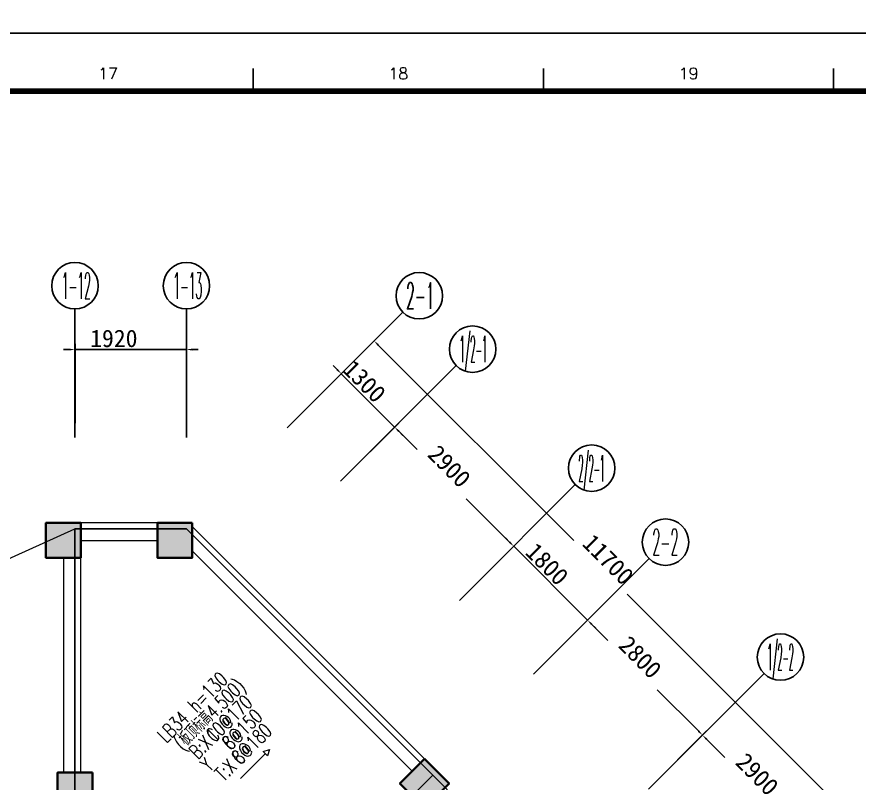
# Model space of a CAD drawing. Header units: inches. Extents: x 18712 to 314639, y 0 to 420500.
# Drawn here: x 112140 to 126652, y 71183 to 84379 of the extents above; entities that cross this region are included whole.
import ezdxf
from ezdxf.enums import TextEntityAlignment as Align
from ezdxf.lldxf.tags import DXFTag

# ---------------------------------------------------------------- set-up
doc = ezdxf.new("R2010")
doc.units = ezdxf.units.IN
doc.header["$LTSCALE"] = 1000
doc.header["$MEASUREMENT"] = 0
doc.layers.get('0').update_dxf_attribs({"true_color": 0xffffff})
for name, color, linetype, true_color in [('AXIS_TEXT', 7, 'Continuous', 0xffffff), ('DIM', 3, 'Continuous', 0x00ff00), ('DOTE', 1, 'DOTE', 0xff0000), ('TK', 7, 'Continuous', 0xffffff), ('ZG-图框层', 4, 'Continuous', 0x00ffff), ('柱填充', 7, 'Continuous', 0xc0c0c0), ('柱尺寸标注', 3, 'Continuous', 0x00ff00), ('楼板正筋文字', 7, 'Continuous', 0xffffff), ('砼柱', 2, 'Continuous', 0xffff00), ('砼梁', 6, 'Continuous', 0xff00ff), ('砼梁虚线', 9, 'HIDDEN', 0x808080)]:
    doc.layers.add(name, color=color, linetype=linetype, true_color=true_color)
doc.styles.add('_TCH_AXIS', font='txt.shx', dxfattribs={"height": 0.2, "bigfont": 'GBCBIG.shx'})
doc.styles.add('ISOCP', font='txt.shx', dxfattribs={"height": 0.2, "bigfont": 'gbcbig.shx'})
doc.styles.add('TSSD_Rein', font='txt.shx', dxfattribs={"height": 0.2, "bigfont": 'gbcbig.shx'})
tags = doc.linetypes.add('DASHED', pattern=[0.75, 0.5, -0.25]).pattern_tags.tags
tags[6:7] = [DXFTag(74, 4), DXFTag(75, 0), DXFTag(340, '0'), DXFTag(46, 0.0), DXFTag(50, 0.0), DXFTag(44, 0.0), DXFTag(45, 0.0)]
tags[4:5] = [DXFTag(74, 4), DXFTag(75, 0), DXFTag(340, '0'), DXFTag(46, 0.0), DXFTag(50, 0.0), DXFTag(44, 0.0), DXFTag(45, 0.0)]
tags = doc.linetypes.add('DOTE', pattern=[2.42, 2, -0.2, 0.02, -0.2]).pattern_tags.tags
tags[10:11] = [DXFTag(74, 4), DXFTag(75, 0), DXFTag(340, '0'), DXFTag(46, 0.0), DXFTag(50, 0.0), DXFTag(44, 0.0), DXFTag(45, 0.0)]
tags[8:9] = [DXFTag(74, 4), DXFTag(75, 0), DXFTag(340, '0'), DXFTag(46, 0.0), DXFTag(50, 0.0), DXFTag(44, 0.0), DXFTag(45, 0.0)]
tags[6:7] = [DXFTag(74, 4), DXFTag(75, 0), DXFTag(340, '0'), DXFTag(46, 0.0), DXFTag(50, 0.0), DXFTag(44, 0.0), DXFTag(45, 0.0)]
tags[4:5] = [DXFTag(74, 4), DXFTag(75, 0), DXFTag(340, '0'), DXFTag(46, 0.0), DXFTag(50, 0.0), DXFTag(44, 0.0), DXFTag(45, 0.0)]
tags = doc.linetypes.add('HIDDEN', pattern=[0.375, 0.25, -0.125]).pattern_tags.tags
tags[6:7] = [DXFTag(74, 4), DXFTag(75, 0), DXFTag(340, '0'), DXFTag(46, 0.0), DXFTag(50, 0.0), DXFTag(44, 0.0), DXFTag(45, 0.0)]
tags[4:5] = [DXFTag(74, 4), DXFTag(75, 0), DXFTag(340, '0'), DXFTag(46, 0.0), DXFTag(50, 0.0), DXFTag(44, 0.0), DXFTag(45, 0.0)]
doc.dimstyles.new('TSSD_100_100$0', dxfattribs={"dimtxt": 300, "dimasz": 100, "dimexe": 100, "dimexo": 250, "dimgap": 100, "dimtad": 1, "dimdec": 0, "dimzin": 0, "dimdsep": 46, "dimtxsty": 'Standard', "dimcen": 0, "dimclrd": 256, "dimclre": 256, "dimclrt": 7, "dimadec": 0, "dimazin": 0, "dimtfac": 1, "dimtdec": 4, "dimtix": 1, "dimtmove": 2, "dimatfit": 3, "dimfxl": 1, "dimtolj": 1, "dimtzin": 0, "dimarcsym": 0})

# ---------------------------------------------------------------- blocks, each defined once
blk = doc.blocks.new('DAnoyomous20136')
at = {"layer": '楼板正筋文字', "color": 2, "true_color": 0xffff00, "style": 'TSSD_Rein', "width": 0.7}
for s, p in [('LB34 h=130', (114713, 71860)), ('(板顶标高4.500)', (114997, 71732)), ('10@170', (115548, 71871)), ('8@150', (115826, 71737)), ('8@180', (115991, 71489)), ('B:X', (115259, 71582)), ('C', (115548, 71871)), ('C', (115826, 71737)), ('C', (115991, 71489)), ('Y', (115455, 71365)), ('T:X', (115703, 71200))]:
    blk.add_text(s, height=250, rotation=45, dxfattribs=at).set_placement(p)
blk = doc.blocks.new('*D1095')
at = {"layer": 'Defpoints', "color": 0, "transparency": 16777216}
for p in [(118649, 77314), (116621, 77124), (117540, 76205)]:
    blk.add_point(p, dxfattribs=at)
at = {"layer": 'DIM', "lineweight": -2, "transparency": 16777216}
for p, q in [((117659, 78304), (117588, 78374)), ((116798, 77301), (117801, 78304)), ((117730, 78233), (118649, 77314)), ((117717, 76382), (118720, 77384)), ((118720, 77243), (118791, 77172))]:
    blk.add_line(p, q, dxfattribs=at)
at = {"layer": 'DIM', "transparency": 16777216}
for points in [[(117647, 78292), (117671, 78315), (117730, 78233)], [(118732, 77255), (118708, 77231), (118649, 77314)]]:
    blk.add_solid(points, dxfattribs=at)
at = {"layer": 'DIM', "color": 7, "true_color": 0xffffff, "transparency": 16777216, "insert": (118129, 78102), "char_height": 300, "attachment_point": 5, "rotation": 315}
blk.add_mtext('\\A1;1300', dxfattribs=at)
blk = doc.blocks.new('*D1096')
at = {"layer": 'Defpoints', "color": 0, "transparency": 16777216}
for p in [(117540, 76205), (120700, 75263), (119591, 74154)]:
    blk.add_point(p, dxfattribs=at)
at = {"layer": 'DIM', "lineweight": -2, "transparency": 16777216}
for p, q in [((117717, 76382), (118720, 77384)), ((118720, 77243), (119034, 76929)), ((120629, 75334), (119882, 76080)), ((119768, 74331), (120770, 75334))]:
    blk.add_line(p, q, dxfattribs=at)
at = {"layer": 'DIM', "transparency": 16777216}
for points in [[(118732, 77255), (118708, 77231), (118649, 77314)], [(120617, 75322), (120641, 75346), (120700, 75263)]]:
    blk.add_solid(points, dxfattribs=at)
at = {"layer": 'DIM', "color": 7, "true_color": 0xffffff, "transparency": 16777216, "insert": (119592, 76639), "char_height": 300, "attachment_point": 5, "rotation": 315}
blk.add_mtext('\\A1;2900', dxfattribs=at)
blk = doc.blocks.new('*D1097')
at = {"layer": 'Defpoints', "color": 0, "transparency": 16777216}
for p in [(119591, 74154), (121973, 73990), (120864, 72882)]:
    blk.add_point(p, dxfattribs=at)
at = {"layer": 'DIM', "lineweight": -2, "transparency": 16777216}
for p, q in [((119768, 74331), (120770, 75334)), ((120629, 75334), (120558, 75405)), ((120700, 75263), (121973, 73990)), ((121041, 73058), (122043, 74061)), ((122043, 73920), (122114, 73849))]:
    blk.add_line(p, q, dxfattribs=at)
at = {"layer": 'DIM', "transparency": 16777216}
for points in [[(120617, 75322), (120641, 75346), (120700, 75263)], [(122055, 73931), (122031, 73908), (121973, 73990)]]:
    blk.add_solid(points, dxfattribs=at)
at = {"layer": 'DIM', "color": 7, "true_color": 0xffffff, "transparency": 16777216, "insert": (121276, 74956), "char_height": 300, "attachment_point": 5, "rotation": 315}
blk.add_mtext('\\A1;1800', dxfattribs=at)
blk = doc.blocks.new('*D1098')
at = {"layer": 'Defpoints', "color": 0, "transparency": 16777216}
for p in [(120864, 72882), (123952, 72010), (122844, 70902)]:
    blk.add_point(p, dxfattribs=at)
at = {"layer": 'DIM', "lineweight": -2, "transparency": 16777216}
for p, q in [((121041, 73058), (122043, 74061)), ((122043, 73920), (122322, 73641)), ((123882, 72081), (123170, 72792)), ((123020, 71078), (124023, 72081))]:
    blk.add_line(p, q, dxfattribs=at)
at = {"layer": 'DIM', "transparency": 16777216}
for points in [[(122055, 73931), (122031, 73908), (121973, 73990)], [(123870, 72069), (123893, 72093), (123952, 72010)]]:
    blk.add_solid(points, dxfattribs=at)
at = {"layer": 'DIM', "color": 7, "true_color": 0xffffff, "transparency": 16777216, "insert": (122880, 73351), "char_height": 300, "attachment_point": 5, "rotation": 315}
blk.add_mtext('\\A1;2800', dxfattribs=at)
blk = doc.blocks.new('*D1099')
at = {"layer": 'Defpoints', "color": 0, "transparency": 16777216}
for p in [(122844, 70902), (126003, 69960), (124894, 68851)]:
    blk.add_point(p, dxfattribs=at)
at = {"layer": 'DIM', "lineweight": -2, "transparency": 16777216}
for p, q in [((123020, 71078), (124023, 72081)), ((124023, 71940), (124337, 71626)), ((125932, 70030), (125186, 70777)), ((125071, 69028), (126074, 70030))]:
    blk.add_line(p, q, dxfattribs=at)
at = {"layer": 'DIM', "transparency": 16777216}
for points in [[(124035, 71951), (124011, 71928), (123952, 72010)], [(125921, 70019), (125944, 70042), (126003, 69960)]]:
    blk.add_solid(points, dxfattribs=at)
at = {"layer": 'DIM', "color": 7, "true_color": 0xffffff, "transparency": 16777216, "insert": (124896, 71336), "char_height": 300, "attachment_point": 5, "rotation": 315}
blk.add_mtext('\\A1;2900', dxfattribs=at)
blk = doc.blocks.new('_AXISO')
at = {"lineweight": -3}
blk.add_circle((0, 0), 0.5, dxfattribs=at)
blk = doc.blocks.new('*D1100')
at = {"layer": 'Defpoints', "color": 0, "transparency": 16777216}
for p in [(118296, 78799), (117404, 77907), (125678, 69634)]:
    blk.add_point(p, dxfattribs=at)
at = {"layer": 'DIM', "lineweight": -2, "transparency": 16777216}
for p, q in [((117581, 78084), (118366, 78869)), ((118366, 78728), (121735, 75360)), ((126498, 70596), (122654, 74440)), ((125854, 69811), (126639, 70596))]:
    blk.add_line(p, q, dxfattribs=at)
at = {"layer": 'DIM', "transparency": 16777216}
for points in [[(118378, 78740), (118354, 78716), (118296, 78799)], [(126486, 70584), (126510, 70608), (126569, 70525)]]:
    blk.add_solid(points, dxfattribs=at)
at = {"layer": 'DIM', "color": 7, "true_color": 0xffffff, "transparency": 16777216, "insert": (122328, 75034), "char_height": 300, "attachment_point": 5, "rotation": 315}
blk.add_mtext('\\A1;11700', dxfattribs=at)
blk = doc.blocks.new('*D1101')
at = {"layer": 'Defpoints', "color": 0, "transparency": 16777216}
for p in [(115062, 78650), (113142, 77133), (115062, 77133)]:
    blk.add_point(p, dxfattribs=at)
at = {"layer": 'DIM', "lineweight": -2, "transparency": 16777216}
for p, q in [((113142, 77383), (113142, 78750)), ((115062, 77383), (115062, 78750)), ((113042, 78650), (112942, 78650)), ((113142, 78650), (115062, 78650)), ((115162, 78650), (115262, 78650))]:
    blk.add_line(p, q, dxfattribs=at)
at = {"layer": 'DIM', "transparency": 16777216}
for points in [[(113042, 78633), (113042, 78666), (113142, 78650)], [(115162, 78666), (115162, 78633), (115062, 78650)]]:
    blk.add_solid(points, dxfattribs=at)
at = {"layer": 'DIM', "color": 7, "true_color": 0xffffff, "transparency": 16777216, "insert": (113811, 78840), "char_height": 300, "attachment_point": 5}
blk.add_mtext('\\A1;1920', dxfattribs=at)

msp = doc.modelspace()

# ---------------------------------------------------------------- hatches: boundary and pattern name
at = {"layer": '柱填充'}
for points in [[(113241.5, 75663.6), (112641.5, 75663.6), (112641.5, 75063.6), (113241.5, 75063.6)], [(115161.5, 75663.6), (114561.5, 75663.6), (114561.5, 75063.6), (115161.5, 75063.6)], [(119162.7, 71603.8), (118738.5, 71179.6), (119162.7, 70755.3), (119587, 71179.6)], [(113441.5, 71363.6), (112841.5, 71363.6), (112841.5, 70763.6), (113441.5, 70763.6)]]:
    msp.add_hatch(color=256, dxfattribs=at).paths.add_polyline_path(points, flags=0)

# ---------------------------------------------------------------- linework, layer by layer
at = {"layer": 'DIM', "lineweight": -3}
for p, q in [((113141.5, 77132.6), (113141.5, 79349.6)), ((115061.5, 77132.6), (115061.5, 79349.6)), ((116969.7, 77472.8), (118790.5, 79293.6)), ((117889, 76553.5), (119709.8, 78374.3)), ((119939.6, 74502.9), (121760.4, 76323.7)), ((121212.4, 73230.1), (123033.2, 75050.9)), ((123192.3, 71250.2), (125013.1, 73071))]:
    msp.add_line(p, q, dxfattribs=at)
at = {"layer": 'DOTE', "lineweight": -3}
for p, q in [((113141.5, 71063.6), (113141.5, 75563.6)), ((113141.5, 75563.6), (115061.5, 75563.6)), ((115061.5, 75563.6), (119304.1, 71321)), ((116094.3, 68111.2), (119304.1, 71321)), ((119304.1, 71321), (123334.7, 67290.5))]:
    msp.add_line(p, q, dxfattribs=at)
at = {"layer": 'TK', "lineweight": -3}
for p, q in [((116212.2, 83491.3), (116212.2, 83100)), ((121212.2, 83491.3), (121212.2, 83100)), ((126212.2, 83491.3), (126212.2, 83100))]:
    msp.add_line(p, q, dxfattribs=at)
for points in [[(18712.2, 168200), (18712.2, 84100), (137612.2, 84100), (137612.2, 168200)], [(18712.2, 84100), (18712.2, 0), (137612.2, 0), (137612.2, 84100)]]:
    msp.add_lwpolyline(points, close=True, dxfattribs=at)
at = {"layer": 'TK', "lineweight": -3, "const_width": 100}
msp.add_lwpolyline([(21212.2, 83100), (21212.2, 1000), (136612.2, 1000), (136612.2, 83100)], close=True, dxfattribs=at)
at = {"layer": 'ZG-图框层', "lineweight": -3}
for points in [[(18712.2, 84100), (137612.2, 84100), (137612.2, 168200), (18712.2, 168200)], [(18712.2, 0), (137612.2, 0), (137612.2, 84100), (18712.2, 84100)]]:
    msp.add_lwpolyline(points, close=True, dxfattribs=at)
at = {"layer": 'ZG-图框层', "lineweight": -3, "const_width": 100}
msp.add_lwpolyline([(21212.2, 1000), (136612.2, 1000), (136612.2, 83100), (21212.2, 83100)], close=True, dxfattribs=at)
at = {"layer": '柱尺寸标注', "color": 2, "linetype": 'DASHED', "lineweight": 18, "true_color": 0xffff00}
msp.add_line((86040.2, 63290.1), (113141.5, 75563.6), dxfattribs=at)
at = {"layer": '楼板正筋文字', "color": 2, "lineweight": 18, "true_color": 0xffff00}
msp.add_line((115996, 71265.3), (116420.2, 71689.6), dxfattribs=at)
msp.add_lwpolyline([(116384.9, 71725), (116490.9, 71760.3), (116455.6, 71654.3)], close=True, dxfattribs=at)
at = {"layer": '砼柱', "lineweight": 35}
for points in [[(113241.5, 75663.6), (112641.5, 75663.6), (112641.5, 75063.6), (113241.5, 75063.6)], [(115161.5, 75663.6), (114561.5, 75663.6), (114561.5, 75063.6), (115161.5, 75063.6)], [(119162.7, 71603.8), (118738.5, 71179.6), (119162.7, 70755.3), (119587, 71179.6)], [(113441.5, 71363.6), (112841.5, 71363.6), (112841.5, 70763.6), (113441.5, 70763.6)]]:
    msp.add_lwpolyline(points, close=True, dxfattribs=at)
at = {"layer": '砼梁', "lineweight": 18}
for p, q in [((114561.5, 75663.6), (113241.5, 75663.6)), ((119162.7, 71603.8), (115161.5, 75605.1))]:
    msp.add_line(p, q, dxfattribs=at)
at = {"layer": '砼梁虚线', "lineweight": 18}
for p, q in [((113241.5, 75363.6), (114561.5, 75363.6)), ((115161.5, 75180.8), (118950.6, 71391.7)), ((112941.5, 75063.6), (112941.5, 71363.6)), ((112941.5, 75063.6), (112941.5, 71363.6)), ((113241.5, 71363.6), (113241.5, 75063.6)), ((113241.5, 71363.6), (113241.5, 75063.6))]:
    msp.add_line(p, q, dxfattribs=at)

# ---------------------------------------------------------------- block references
at = {"layer": 'DIM'}
ref = msp.add_blockref('_AXISO', (113141.5, 79749.6), dxfattribs=dict(at, xscale=800, yscale=800))
ref.add_attrib('A', '1-12', (112915.2, 79523.4), dxfattribs={"layer": 'AXIS_TEXT', "height": 452.55, "style": '_TCH_AXIS', "width": 0.3})
ref = msp.add_blockref('_AXISO', (115061.5, 79749.6), dxfattribs=dict(at, xscale=800, yscale=800))
ref.add_attrib('A', '1-13', (114835.2, 79523.4), dxfattribs={"layer": 'AXIS_TEXT', "height": 452.55, "style": '_TCH_AXIS', "width": 0.3})
ref = msp.add_blockref('_AXISO', (119073.4, 79576.4), dxfattribs=dict(at, xscale=800, yscale=800))
ref.add_attrib('A', '2-1', (118847.1, 79350.2), dxfattribs={"layer": 'AXIS_TEXT', "height": 452.55, "style": '_TCH_AXIS', "width": 0.381818})
ref = msp.add_blockref('_AXISO', (119992.6, 78657.2), dxfattribs=dict(at, xscale=800, yscale=800))
ref.add_attrib('A', '1/2-1', (119766.4, 78430.9), dxfattribs={"layer": 'AXIS_TEXT', "height": 452.55, "style": '_TCH_AXIS', "width": 0.228261})
ref = msp.add_blockref('_AXISO', (122043.2, 76606.6), dxfattribs=dict(at, xscale=800, yscale=800))
ref.add_attrib('A', '2/2-1', (121817, 76380.3), dxfattribs={"layer": 'AXIS_TEXT', "height": 452.55, "style": '_TCH_AXIS', "width": 0.216495})
ref = msp.add_blockref('_AXISO', (123316, 75333.8), dxfattribs=dict(at, xscale=800, yscale=800))
ref.add_attrib('A', '2-2', (123089.8, 75107.5), dxfattribs={"layer": 'AXIS_TEXT', "height": 452.55, "style": '_TCH_AXIS', "width": 0.35})
ref = msp.add_blockref('_AXISO', (125295.9, 73353.9), dxfattribs=dict(at, xscale=800, yscale=800))
ref.add_attrib('A', '1/2-2', (125069.7, 73127.6), dxfattribs={"layer": 'AXIS_TEXT', "height": 452.55, "style": '_TCH_AXIS', "width": 0.216495})
at = {"layer": '楼板正筋文字', "color": 2, "true_color": 0xffff00}
msp.add_blockref('DAnoyomous20136', (0, 0), dxfattribs=at)

# ---------------------------------------------------------------- texts
at = {"layer": 'TK', "style": 'ISOCP'}
for s, p in [('17', (113712.2, 83403.8)), ('18', (118712.2, 83403.8)), ('19', (123712.2, 83403.8))]:
    msp.add_text(s, height=200, dxfattribs=at).set_placement(p, align=Align.MIDDLE_CENTER)

# ---------------------------------------------------------------- dimensions: what is measured, and where the dimension line sits
at = {"layer": 'DIM'}
for base, p1, p2, angle, text, picture, middle in [((115061.5, 78649.6), (113141.5, 77132.6), (115061.5, 77132.6), 0, '1920', '*D1101', (113810.8, 78839.6)), ((118295.6, 78798.6), (125677.6, 69634.3), (117404.4, 77907.5), 135, '11700', '*D1100', (122328.5, 75034.4)), ((118649.1, 77313.7), (116621.2, 77124.2), (117540.4, 76205), 315, '1300', '*D1095', (118129.1, 78102.4)), ((120699.7, 75263.1), (117540.4, 76205), (119591, 74154.4), 315, '2900', '*D1096', (119592.4, 76639.1)), ((121972.5, 73990.3), (119591, 74154.4), (120863.8, 72881.6), 315, '1800', '*D1097', (121275.7, 74955.8)), ((123952.4, 72010.4), (120863.8, 72881.6), (122843.7, 70901.7), 315, '2800', '*D1098', (122880.5, 73351.1)), ((126003, 69959.8), (122843.7, 70901.7), (124894.3, 68851.1), 315, '2900', '*D1099', (124895.7, 71335.8))]:
    dim = msp.add_linear_dim(base=base, p1=p1, p2=p2, angle=angle, text=text, dimstyle='TSSD_100_100$0', override={"dimscale": 1, "dimlfac": 1}, dxfattribs=at)
    dim.commit()
    dim.dimension.update_dxf_attribs({"geometry": picture, "text_midpoint": middle, "dimtype": 161})

doc.saveas('drawing.dxf')
